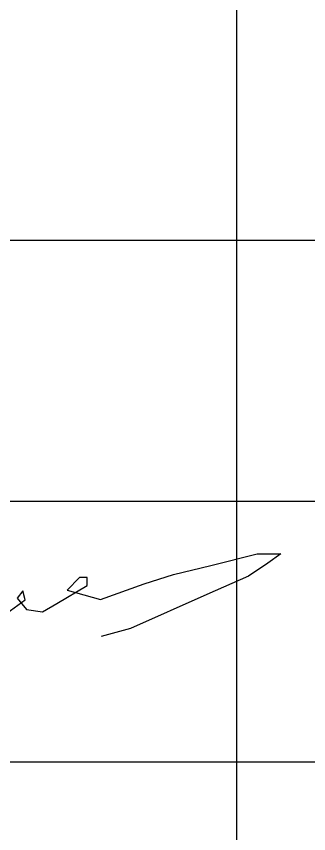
# Model space of a CAD drawing. Header units: millimetres. Extents: x 1067644 to 1117794, y -913136 to -692535.
# Drawn here: x 1103173 to 1103761, y -782231 to -780586 of the extents above; entities that cross this region are included whole.
import ezdxf

# ---------------------------------------------------------------- set-up
doc = ezdxf.new("R2010")
doc.units = ezdxf.units.MM

# ---------------------------------------------------------------- blocks, each defined once
blk = doc.blocks.new('ntnntyht')
at = {"lineweight": 25, "ltscale": 15}
for p, q in [((1989459.2, -50104.7), (1989459.2, -44360.9)), ((1983723.2, -46446.5), (1990506.7, -46446.5)), ((1983723.2, -46968.9), (1990506.7, -46968.9)), ((1983723.2, -47491.3), (1990506.7, -47491.3))]:
    blk.add_line(p, q, dxfattribs=at)
at = {"color": 7, "lineweight": 30}
blk.add_lwpolyline([(1988999.1, -47193.6), (1989036, -47167), (1989030.9, -47149), (1989020.1, -47163.5), (1989038.6, -47185.8), (1989070.8, -47191), (1989099.1, -47173.8), (1989160, -47137.8), (1989160, -47121.9), (1989144.6, -47121.9), (1989119.7, -47147.7), (1989186.6, -47166.1), (1989273.6, -47135), (1989332.5, -47116.2), (1989407.4, -47097.7), (1989500.1, -47074.8), (1989547.3, -47074.8), (1989521.1, -47093), (1989482.6, -47119.6), (1989399.2, -47155.8), (1989246.4, -47224.3), (1989187.9, -47240.1)], dxfattribs=at)

msp = doc.modelspace()

# ---------------------------------------------------------------- block references
at = {"color": 3, "xscale": 1.004925508461463, "yscale": 1.004925508461463, "zscale": 1.004925508461463}
msp.add_blockref('ntnntyht', (-895641.897, -734361.285), dxfattribs=at)

doc.saveas('drawing.dxf')
